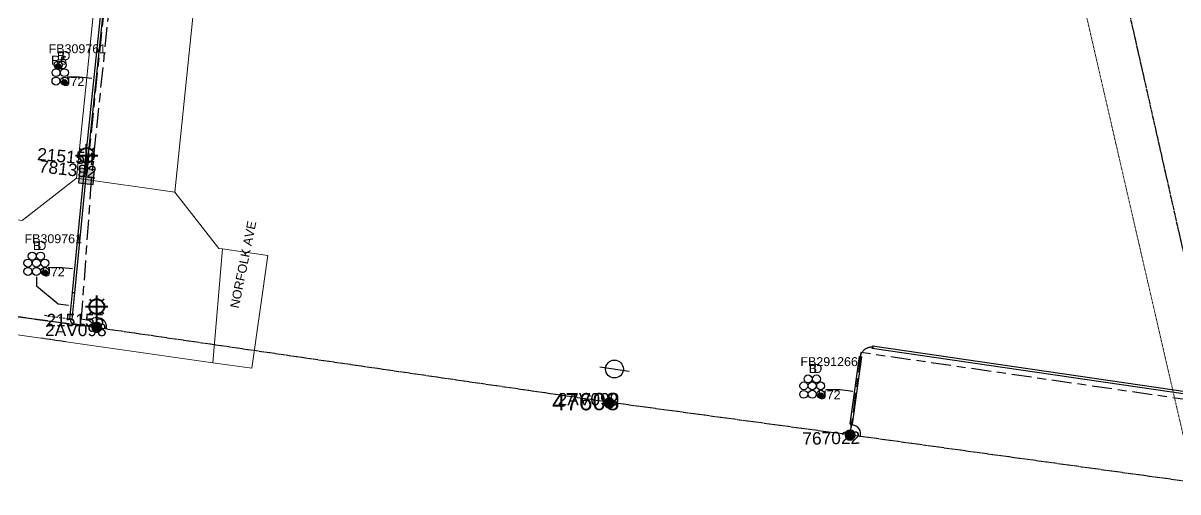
# Model space of a CAD drawing. Header units: metres. Extents: x 277863 to 282129, y 6130772 to 6135401.
# Drawn here: x 279113.3 to 279346.1, y 6133583.7 to 6133678.3 of the extents above; entities that cross this region are included whole.
import ezdxf
from ezdxf.enums import TextEntityAlignment as Align

# ---------------------------------------------------------------- set-up
doc = ezdxf.new("R2010")
doc.units = ezdxf.units.M
for name, pattern in [('Cable Exist OH', [1, 1, 0]), ('Cable Exist UG', [8.2, 4, -1.2, 1.8, -1.2]), ('DASHED', [0.75, 0.5, -0.25]), ('HIDDEN', [0.375, 0.25, -0.125]), ('HIDDEN2', [0.1875, 0.125, -0.0625])]:
    doc.linetypes.add(name, pattern=pattern)
doc.layers.get('0').update_dxf_attribs({"color": 6})
for name, color, linetype, lineweight in [('Cadastre Land Parcels_SP_EXT', 9, 'Continuous', 5), ('Cadastre Other Property_SP_EXT', 9, 'HIDDEN', 5), ('Cadastre Roads_SP_EXT', 9, 'Continuous', 5)]:
    doc.layers.add(name, color=color, linetype=linetype, lineweight=lineweight)
for name, color, linetype in [('Duct_SP_EXT', 7, 'Continuous'), ('Equip_SP_HV_EXT', 7, 'Continuous'), ('Equip_SP_SL_EXT', 7, 'Continuous'), ('Mains_HV_EXT', 7, 'Continuous'), ('Mains_LV_SL_EXT', 7, 'Continuous'), ('Mains_SL_EXT', 7, 'Continuous'), ('Mains_TR_EXT', 7, 'Continuous'), ('SupportsOH_SP_TR_HV_LV_SL_EXT', 7, 'Continuous'), ('SupportsUG_SP_LV_SL_EXT', 7, 'Continuous'), ('Trench_SP_EXT', 7, 'Continuous')]:
    doc.layers.add(name, color=color, linetype=linetype)
doc.layers.add('UNKNOWN_FEATURES', color=1, linetype='DASHED', plot=False)
doc.styles.add('COLUMN_LABEL', font='arial.ttf')
doc.styles.add('HVSW_LABEL', font='arial.ttf')
doc.styles.add('iecARIAL', font='arial.ttf', dxfattribs={"height": 2})
doc.styles.add('POLE_LABEL', font='arial.ttf')
doc.styles.get("Standard").update_dxf_attribs({"font": 'arial.ttf'})

# ---------------------------------------------------------------- blocks, each defined once
blk = doc.blocks.new('COLUMN_EXT')
blk.add_hatch(color=256).paths.add_polyline_path([(-1.49, 1.48), (-1.49, -1.49), (1.48, -1.49), (1.48, 1.48)])
blk.add_lwpolyline([(-1.49, -1.49), (1.48, -1.49), (1.48, 1.48), (-1.49, 1.48)], close=True)
for tag, height, style, flags, p in [('ASSET_NUM', 2.5, 'COLUMN_LABEL', 8, (2, 2)), ('STRUCTURE_PLANT_NUMBER', 0.2, 'POLE_LABEL', 9, (1.81, 0.03)), ('STREET_CODE', 0.2, 'COLUMN_LABEL', 9, (1.81, -0.2))]:
    blk.add_attdef(tag, text='', height=height, dxfattribs=dict(style=style, flags=flags)).set_placement(p, align=Align.MIDDLE_LEFT)
at = {"flags": 1}
blk.add_attdef('Z', (1.81, -2.35), '', height=0.2, dxfattribs=at)
at = {"flags": 9}
for tag, p in [('COLUMN_TYPE', (1.81, -0.4)), ('OWNED_BY', (1.81, -0.6)), ('STATE', (1.81, -0.8)), ('USAGE', (1.81, -1)), ('STREETNAME', (1.81, -1.6)), ('SUBURB', (1.81, -1.8)), ('LEGEND', (1.81, -1.2)), ('LOCATION', (1.81, -1.4)), ('NOTES', (1.81, -2))]:
    blk.add_attdef(tag, text='', height=0.2, dxfattribs=at).set_placement(p, align=Align.MIDDLE_LEFT)
blk = doc.blocks.new('DUCT_EXT')
blk.add_circle((0, 0.8), 0.8)
at = {"flags": 1}
blk.add_attdef('Z', (0, 0), '', height=0.2, dxfattribs=at)
at = {"flags": 9}
for tag, p in [('DUCT_CODE', (0, 0)), ('XSECT_TYPE', (0, -0.2)), ('STATE', (0, -0.6)), ('FB_REFERENCE', (0, -0.4)), ('NOTES', (0, -0.8))]:
    blk.add_attdef(tag, text='', height=0.2, dxfattribs=at).set_placement(p, align=Align.MIDDLE_LEFT)
blk = doc.blocks.new('SL_LANTERN_EXT')
at = {"lineweight": 40}
for p, q in [((-1.46, 5.68), (-1.06, 5.28)), ((0, 1.97), (0, 6.47)), ((1.46, 5.68), (1.06, 5.28)), ((-2.25, 4.22), (2.25, 4.22)), ((-1.46, 2.76), (-1.06, 3.16)), ((0, 0), (0, 2.72)), ((1.46, 2.76), (1.06, 3.16))]:
    blk.add_line(p, q, dxfattribs=at)
blk.add_circle((0, 4.22), 1.5, dxfattribs=at)
at = {"style": 'iecARIAL', "flags": 8}
blk.add_attdef('ASSET_NUM', (1.5, 1.5), '', height=2.5, dxfattribs=at)
for tag, p, height, flags in [('OPERATING_VOLTAGE', (0.98, -1.65), 0.2, 9), ('ORIENTATION', (0.98, -1.85), 0.2, 9), ('OWNED_BY', (0.98, -2.05), 0.2, 9), ('STATE', (0.98, -2.25), 0.2, 9), ('CONSTRUCTED_VOLTAGE', (0.98, -0.65), 0.2, 9), ('CONTROL_TYPE', (0.98, -0.85), 0.2, 9), ('LANTERN_PURPOSE', (0.98, -1.05), 0.2, 9), ('LANTERN_TYPE', (0.98, -1.25), 0.2, 9), ('NO_PHASES', (0.98, -1.45), 0.2, 9), ('USAGE', (0.98, -2.45), 0.2, 9), ('LNUMBER', (2.18, -3.25), 2.5, 8), ('CEXIST', (0.98, -2.65), 0.2, 9), ('CNEW', (0.98, -2.85), 0.2, 9), ('CNUMBER', (0.98, -3.05), 0.2, 9), ('CREMOVE', (0.98, -3.25), 0.2, 9), ('CREPLACE', (0.98, -3.45), 0.2, 9), ('LKINGHEIGHT', (0.98, -3.65), 0.2, 9), ('LBRACKET', (0.98, -3.85), 0.2, 9), ('LBRACKETVOCAB', (0.98, -4.05), 0.2, 9), ('LCATEGORY', (0.98, -4.25), 0.2, 9), ('LCHARGE1', (0.98, -4.45), 0.2, 9), ('LCHARGE1PERCENT', (0.98, -4.65), 0.2, 9), ('LCHARGE2', (0.98, -4.85), 0.2, 9), ('LCHARGE2PERCENT', (0.98, -5.05), 0.2, 9), ('LCHARGE3', (0.98, -5.25), 0.2, 9), ('LCHARGE3PERCENT', (0.98, -5.45), 0.2, 9), ('LEXIST', (0.98, -5.65), 0.2, 9), ('LLAMP', (0.98, -5.85), 0.2, 9), ('LLAMPVOCAB', (0.98, -6.05), 0.2, 9), ('LMAST', (0.98, -6.25), 0.2, 9), ('LMASTVOCAB', (0.98, -6.45), 0.2, 9), ('LNEW', (0.98, -6.65), 0.2, 9), ('LANTNUMBER', (0.98, -6.85), 0.2, 9), ('STREETNAME', (0.98, -9.25), 0.2, 9), ('SUBURB', (0.98, -9.45), 0.2, 1), ('LOUTREACH', (0.98, -7.25), 0.2, 9), ('LOUTREACHVOCAB', (0.98, -7.45), 0.2, 9), ('LRATECODE', (0.98, -7.65), 0.2, 9), ('LREMOVE', (0.98, -7.85), 0.2, 9), ('LREPLACE', (0.98, -8.05), 0.2, 9), ('LTYPE', (0.98, -8.25), 0.2, 9), ('LTYPEVOCAB', (0.98, -8.45), 0.2, 9), ('LEGEND', (0.98, -8.65), 0.2, 9), ('LOCATION', (0.98, -8.85), 0.2, 9), ('NOTES', (0.98, -9.05), 0.2, 9)]:
    blk.add_attdef(tag, p, '', height=height, dxfattribs=dict(flags=flags))
blk = doc.blocks.new('POLE_EXT')
blk.add_hatch(color=256).paths.add_polyline_path([(-1, 0, 1), (1, 0, 1)])
blk.add_lwpolyline([(-1, 0, 1), (1, 0, 1)], format="xyb", close=True)
for tag, height, flags, p in [('pNumber', 2.5, 8, (-17.84, 2.07)), ('OWNED_BY', 0.2, 9, (1.35, -0.4)), ('SPECIAL_USE', 0.2, 9, (1.35, -0.8)), ('STATE', 0.2, 9, (1.35, -1)), ('cLV', 0.2, 9, (1.35, -1.4)), ('hDepth', 0.2, 9, (1.35, -1.6)), ('hDia', 0.2, 9, (1.35, -1.8)), ('cHV', 0.2, 9, (1.35, -2)), ('PARENT', 0.2, 9, (1.35, -0.6)), ('USAGE', 0.2, 9, (1.35, -1.2)), ('LBRACKET', 0.2, 9, (1.35, -2.2)), ('LExisting', 0.2, 9, (1.35, -2.4)), ('cLinedev', 0.2, 9, (1.35, -3.4)), ('pExisting', 0.2, 9, (1.35, -3.8)), ('pFooting', 0.2, 9, (1.35, -4.4)), ('pNew', 0.2, 9, (1.35, -4.6)), ('LANTNUMBER', 0.2, 9, (1.35, -2.6)), ('LOther', 0.2, 9, (1.35, -2.8)), ('LRemove', 0.2, 9, (1.35, -3)), ('LEGEND', 0.2, 9, (1.35, -3.2)), ('LOCATION', 0.2, 9, (1.35, -3.6)), ('PFNUMBER', 0.2, 9, (1.35, -4)), ('NEWPFNUMBER', 0.2, 9, (1.35, -4.2)), ('pRelocate', 0.2, 9, (1.35, -5)), ('pRemove', 0.2, 9, (1.35, -5.2)), ('pReplace', 0.2, 9, (1.35, -5.4)), ('pStay', 0.2, 9, (1.35, -5.6)), ('pType', 0.2, 9, (1.35, -5.8)), ('cspan', 0.2, 9, (1.35, -6)), ('STREETNAME', 0.2, 9, (1.35, -6.2)), ('SUBURB', 0.2, 9, (1.35, -6.4)), ('OPERATED_BY', 0.2, 9, (1.36, -7.01)), ('NOTES', 0.2, 9, (1.35, -6.6)), ('MAINTAINED_BY', 0.2, 9, (1.36, -6.81))]:
    blk.add_attdef(tag, text='', height=height, dxfattribs=dict(flags=flags)).set_placement(p, align=Align.MIDDLE_LEFT)
at = {"style": 'POLE_LABEL'}
for tag, height, flags, p in [('ASSET_NUM', 2.5, 8, (2, 2)), ('STRUCTURE_PLANT_NUMBER', 0.2, 9, (1.35, 0.03)), ('STREET_CODE', 0.2, 9, (1.35, -0.2))]:
    blk.add_attdef(tag, text='', height=height, dxfattribs=dict(at, flags=flags)).set_placement(p, align=Align.MIDDLE_LEFT)
at = {"flags": 1}
blk.add_attdef('Z', (1.35, -7.33), '', height=0.2, dxfattribs=at)
blk = doc.blocks.new('HV_ABS_CLOSED_EXT')
blk.add_line((-3, 6.87), (3, 6.87))
blk.add_circle((0, 6.87), 1.8)
at = {"style": 'HVSW_LABEL'}
for tag, height, flags, p in [('ASSET_NUM', 3.5, 8, (2, 2)), ('STREET_CODE', 0.2, 9, (0, -0.2))]:
    blk.add_attdef(tag, text='', height=height, dxfattribs=dict(at, flags=flags)).set_placement(p, align=Align.MIDDLE_LEFT)
at = {"flags": 1}
blk.add_attdef('Z', (0, 0), '', height=0.2, dxfattribs=at)
at = {"flags": 9}
for tag, p in [('ACTUAL_STATUS', (0, -0.4)), ('CONSTRUCTED_VOLTAGE', (0, -0.6)), ('OPERATING_VOLTAGE', (0, -1)), ('ORIENTATION', (0, -1.2)), ('OWNED_BY', (0, -1.4)), ('STATE', (0, -1.6)), ('SWITCH_TYPE', (0, -1.8)), ('NO_PHASES', (0, -0.8)), ('USAGE', (0, -2)), ('LEGEND', (0, -2.2)), ('LOCATION', (0, -2.4)), ('STREETNAME', (0, -2.6)), ('SUBURB', (0, -2.8)), ('NOTES', (0, -3))]:
    blk.add_attdef(tag, text='', height=0.2, dxfattribs=at).set_placement(p, align=Align.MIDDLE_LEFT)
blk = doc.blocks.new('CABLE_LARGE_EXT')
h = blk.add_hatch(color=256)
edge = h.paths.add_edge_path()
edge.add_arc((0, 0.55), 0.55, 0, 360)
blk.add_circle((0, 0.55), 0.55)
at = {"flags": 1}
blk.add_attdef('Z', (0, 0), '', height=0.2, dxfattribs=at)
at = {"flags": 9}
for tag, p in [('COND_CODE', (0, 0)), ('STATE', (0, -0.4)), ('XSECT_SIZE', (0, -0.6)), ('FB_REFERENCE', (0, -0.2)), ('NOTES', (0, -0.8))]:
    blk.add_attdef(tag, text='', height=0.2, dxfattribs=at).set_placement(p, align=Align.MIDDLE_LEFT)

msp = doc.modelspace()

# ---------------------------------------------------------------- linework, layer by layer
at = {"layer": 'Cadastre Land Parcels_SP_EXT', "linetype": 'Continuous'}
msp.add_lwpolyline([(279375.03, 6133696.95), (279152.49, 6133727.98), (279143.84, 6133644.2), (279152.72, 6133632.83), (279153.49, 6133632.72), (279162.62, 6133631.42), (279159.37, 6133608.65), (279151.52, 6133609.77), (279111.18, 6133615.52)], dxfattribs=at)
msp.add_lwpolyline([(279048.7, 6133647.66), (279079.36, 6133643.28), (279113.09, 6133638.48), (279124.02, 6133647.03), (279128.43, 6133689.73), (279053.83, 6133697.41), (279048.7, 6133647.66)], close=True, dxfattribs=at)
at = {"layer": 'Cadastre Other Property_SP_EXT', "linetype": 'HIDDEN2'}
msp.add_lwpolyline([(279285.2, 6133997.18), (279253.49, 6134001.58), (279379.46, 6133455.13), (279417.72, 6133449.64), (279285.2, 6133997.18)], close=True, dxfattribs=at)
at = {"layer": 'Cadastre Roads_SP_EXT', "linetype": 'Continuous'}
msp.add_lwpolyline([(279408.37, 6133813.72), (279329.57, 6133824.39), (279319.67, 6133825.75), (279309.77, 6133827.14), (279235.47, 6133837.59), (279196.84, 6133843.03), (279167.01, 6133847.22), (279144.04, 6133841.31), (279140.73, 6133809.12), (279136.63, 6133769.32), (279132.54, 6133729.52), (279128.43, 6133689.73), (279124.02, 6133647.03), (279124.02, 6133647.03), (279143.84, 6133644.2), (279152.5, 6133727.98), (279153.52, 6133737.93), (279157.61, 6133777.73), (279161.72, 6133817.67), (279172.64, 6133826.23), (279231.85, 6133817.9), (279271.48, 6133812.33), (279335.9, 6133803.6), (279350.76, 6133801.54)], dxfattribs=at)
msp.add_lwpolyline([(279151.52, 6133609.77), (279159.37, 6133608.65), (279162.62, 6133631.42), (279153.49, 6133632.72), (279151.52, 6133609.77)], close=True, dxfattribs=at)
at = {"layer": 'Duct_SP_EXT'}
for p, q in [((279129.35, 6133684.68), (279125.43, 6133647.37)), ((279129.83, 6133684.63), (279125.91, 6133647.32)), ((279125.43, 6133647.37), (279123.14, 6133623.92)), ((279125.91, 6133647.32), (279123.61, 6133623.88)), ((279125.43, 6133647.37), (279125.67, 6133647.35)), ((279125.43, 6133647.37), (279125.67, 6133647.35)), ((279125.91, 6133647.32), (279125.67, 6133647.35)), ((279125.91, 6133647.32), (279125.67, 6133647.35)), ((279123.14, 6133623.92), (279122.6, 6133618.52)), ((279123.61, 6133623.88), (279123.08, 6133618.48)), ((279123.14, 6133623.92), (279123.37, 6133623.9)), ((279123.14, 6133623.92), (279123.37, 6133623.9)), ((279123.61, 6133623.88), (279123.37, 6133623.9)), ((279123.61, 6133623.88), (279123.37, 6133623.9)), ((279122.6, 6133618.52), (279122.84, 6133618.5)), ((279123.08, 6133618.48), (279122.84, 6133618.5)), ((279284.49, 6133612.6), (279284.52, 6133612.84)), ((279446.62, 6133589.03), (279284.49, 6133612.6)), ((279284.56, 6133613.07), (279284.52, 6133612.84)), ((279446.69, 6133589.51), (279284.56, 6133613.07)), ((279281.86, 6133610.99), (279279.96, 6133597.45)), ((279282.34, 6133610.92), (279280.43, 6133597.38)), ((279281.86, 6133610.99), (279282.1, 6133610.96)), ((279282.34, 6133610.92), (279282.1, 6133610.96)), ((279279.96, 6133597.45), (279280.19, 6133597.41)), ((279280.43, 6133597.38), (279280.19, 6133597.41))]:
    msp.add_line(p, q, dxfattribs=at)
for points in [[(279122.16, 6133667.49), (279124.64, 6133667.5), (279127.16, 6133667.23)], [(279118.35, 6133629.02), (279121.15, 6133629.01), (279123.21, 6133628.77)], [(279115.98, 6133627.11), (279115.99, 6133625.29), (279120.37, 6133621.62), (279122.44, 6133621.4)], [(279275.14, 6133604.34), (279278, 6133604.37), (279280.6, 6133604.01)]]:
    msp.add_lwpolyline(points, dxfattribs=at)
at = {"layer": 'Mains_HV_EXT', "linetype": 'Cable Exist UG'}
for points in [[(279130.22, 6133770), (279131.7, 6133768.89), (279139.49, 6133767.99), (279139.49, 6133767.99), (279139.07, 6133763.96), (279132.73, 6133701.94), (279127.88, 6133655.45), (279127.02, 6133646.76), (279125, 6133618.62), (279125, 6133618.62), (279126.54, 6133618.38), (279128.12, 6133616.88)], [(279446.42, 6133588), (279282.22, 6133611.8), (279280.02, 6133595.12)]]:
    msp.add_lwpolyline(points, dxfattribs=at)
at = {"layer": 'Mains_HV_EXT', "linetype": 'Cable Exist OH'}
for points in [[(279128, 6133616.84), (279080.86, 6133623.32)], [(279231.51, 6133601.76), (279128.14, 6133616.82), (279128, 6133616.84)], [(279280.03, 6133595.17), (279231.51, 6133601.76)], [(279398.6, 6133448.21), (279383.24, 6133513.85), (279377.38, 6133581.7), (279280.03, 6133595.17)]]:
    msp.add_lwpolyline(points, dxfattribs=at)
at = {"layer": 'Mains_HV_EXT', "linetype": 'Continuous'}
for points in [[(279130.09, 6133616.58, 0.735654), (279126.68, 6133618.25)], [(279282.04, 6133594.82, 0.545823), (279280.3, 6133597.18)]]:
    msp.add_lwpolyline(points, format="xyb", dxfattribs=at)
at = {"layer": 'Mains_LV_SL_EXT', "linetype": 'Cable Exist UG'}
msp.add_lwpolyline([(279129.92, 6133684.6), (279126.07, 6133647.39)], dxfattribs=at)
at = {"layer": 'Mains_SL_EXT', "linetype": 'Cable Exist OH'}
msp.add_lwpolyline([(279080.75, 6133623.31), (279128.12, 6133616.88)], dxfattribs=at)
at = {"layer": 'Mains_TR_EXT', "linetype": 'Cable Exist OH'}
msp.add_lwpolyline([(279286.24, 6133905.47), (279314.3, 6133777.78), (279360.51, 6133573.22), (279394.94, 6133413.95), (279418.32, 6133311.21), (279450.66, 6133166.21), (279492.15, 6132980.87), (279503, 6132795.75), (279517.27, 6132506.24)], dxfattribs=at)
at = {"layer": 'Trench_SP_EXT', "linetype": 'Cable Exist UG'}
for points in [[(279122.84, 6133618.5, 0.417376), (279123.37, 6133617.68), (279123.37, 6133617.68), (279128.12, 6133616.88)], [(279284.75, 6133612.84, 0.442601), (279282.03, 6133610.74)]]:
    msp.add_lwpolyline(points, format="xyb", dxfattribs=at)
msp.add_lwpolyline([(279280.24, 6133597.91), (279280.03, 6133595.15)], dxfattribs=at)
at = {"layer": 'UNKNOWN_FEATURES'}
for points in [[(279122.53, 6133618.56), (279117.61, 6133619.26)], [(279121.86, 6133613.99), (279116.89, 6133614.7)]]:
    msp.add_lwpolyline(points, dxfattribs=at)

# ---------------------------------------------------------------- block references
at = {"layer": 'Duct_SP_EXT'}
for name, p in [('DUCT_EXT', (279119.91, 6133667.51)), ('DUCT_EXT', (279120.33, 6133669.05)), ('CABLE_LARGE_EXT', (279120.33, 6133669.05)), ('DUCT_EXT', (279121.15, 6133669.05)), ('DUCT_EXT', (279121.6, 6133667.51)), ('DUCT_EXT', (279119.9, 6133665.81)), ('DUCT_EXT', (279121.6, 6133665.81)), ('CABLE_LARGE_EXT', (279121.6, 6133665.81)), ('DUCT_EXT', (279115.1, 6133630.48)), ('DUCT_EXT', (279116.8, 6133630.48)), ('DUCT_EXT', (279114.25, 6133629.08)), ('DUCT_EXT', (279114.25, 6133627.38)), ('DUCT_EXT', (279115.95, 6133629.08)), ('DUCT_EXT', (279115.95, 6133627.38)), ('DUCT_EXT', (279117.65, 6133629.08)), ('DUCT_EXT', (279117.65, 6133627.38)), ('CABLE_LARGE_EXT', (279117.65, 6133627.38)), ('DUCT_EXT', (279270.7, 6133604.29)), ('DUCT_EXT', (279271.55, 6133605.69)), ('DUCT_EXT', (279272.4, 6133604.29)), ('DUCT_EXT', (279273.25, 6133605.69)), ('DUCT_EXT', (279274.09, 6133604.29)), ('DUCT_EXT', (279270.69, 6133602.58)), ('DUCT_EXT', (279272.4, 6133602.59)), ('DUCT_EXT', (279274.1, 6133602.59)), ('CABLE_LARGE_EXT', (279274.1, 6133602.59))]:
    msp.add_blockref(name, p, dxfattribs=at)
at = {"layer": 'Equip_SP_HV_EXT'}
ref = msp.add_blockref('HV_ABS_CLOSED_EXT', (279231.51, 6133601.69), dxfattribs=dict(at, rotation=351.6548551690353))
ref.add_attrib('ASSET_NUM', '47608', dxfattribs={"layer": '0', "height": 3.5, "rotation": 0.3292, "style": 'HVSW_LABEL'}).set_placement((279233.51, 6133601.94), align=Align.MIDDLE_RIGHT)
at = {"layer": 'Equip_SP_SL_EXT'}
ref = msp.add_blockref('SL_LANTERN_EXT', (279126.07, 6133647.39), dxfattribs=at)
ref.add_attrib('ASSET_NUM', '215154', dxfattribs={"layer": '0', "height": 2.5, "rotation": 354.9279, "style": 'iecARIAL'}).set_placement((279127.57, 6133648.89), align=Align.BOTTOM_RIGHT)
ref = msp.add_blockref('SL_LANTERN_EXT', (279128.12, 6133616.88), dxfattribs=at)
ref.add_attrib('ASSET_NUM', '215155', dxfattribs={"layer": '0', "height": 2.5, "style": 'iecARIAL'}).set_placement((279129.62, 6133618.38), align=Align.MIDDLE_RIGHT)
at = {"layer": 'SupportsOH_SP_TR_HV_LV_SL_EXT'}
ref = msp.add_blockref('POLE_EXT', (279128.12, 6133616.88), dxfattribs=at)
ref.add_attrib('ASSET_NUM', '2AV098', dxfattribs={"layer": '0', "height": 2.5, "style": 'POLE_LABEL'}).set_placement((279130.12, 6133617.63), align=Align.TOP_RIGHT)
ref = msp.add_blockref('POLE_EXT', (279231.49, 6133601.64), dxfattribs=at)
ref.add_attrib('ASSET_NUM', '2AV099', dxfattribs={"layer": '0', "height": 2.5, "style": 'POLE_LABEL'}).set_placement((279233.49, 6133602.39), align=Align.MIDDLE_RIGHT)
ref = msp.add_blockref('POLE_EXT', (279280.03, 6133595.15), dxfattribs=at)
ref.add_attrib('ASSET_NUM', '767022', dxfattribs={"layer": '0', "height": 2.5, "rotation": 1, "style": 'POLE_LABEL'}).set_placement((279282.03, 6133595.9), align=Align.TOP_RIGHT)
at = {"layer": 'SupportsUG_SP_LV_SL_EXT'}
ref = msp.add_blockref('COLUMN_EXT', (279126.07, 6133647.39), dxfattribs=dict(at, rotation=353.9569077543286))
ref.add_attrib('ASSET_NUM', '781392', dxfattribs={"layer": '0', "height": 2.5, "rotation": 353.4608, "style": 'COLUMN_LABEL'}).set_placement((279128.07, 6133648.14), align=Align.MIDDLE_RIGHT)

# ---------------------------------------------------------------- texts
at = {"layer": 'Cadastre Roads_SP_EXT'}
msp.add_text('NORFOLK AVE', height=1.8, rotation=78.5018, dxfattribs=at).set_placement((279156.75, 6133620.64))
at = {"layer": 'Duct_SP_EXT'}
for s, p in [('FB309761', (279118.41, 6133672.24)), ('R6', (279118.91, 6133669.93)), ('B', (279120.1, 6133670.83)), ('D', (279121, 6133670.83)), ('U72', (279121, 6133665.61)), ('FB309761', (279113.55, 6133633.89)), ('B', (279115.25, 6133632.49)), ('D', (279116.15, 6133632.49)), ('U72', (279117.05, 6133627.18)), ('FB291266', (279270, 6133609.08)), ('B', (279271.7, 6133607.69)), ('D', (279272.6, 6133607.69)), ('U72', (279273.5, 6133602.39))]:
    msp.add_text(s, height=1.8, dxfattribs=at).set_placement(p)

doc.saveas('drawing.dxf')
